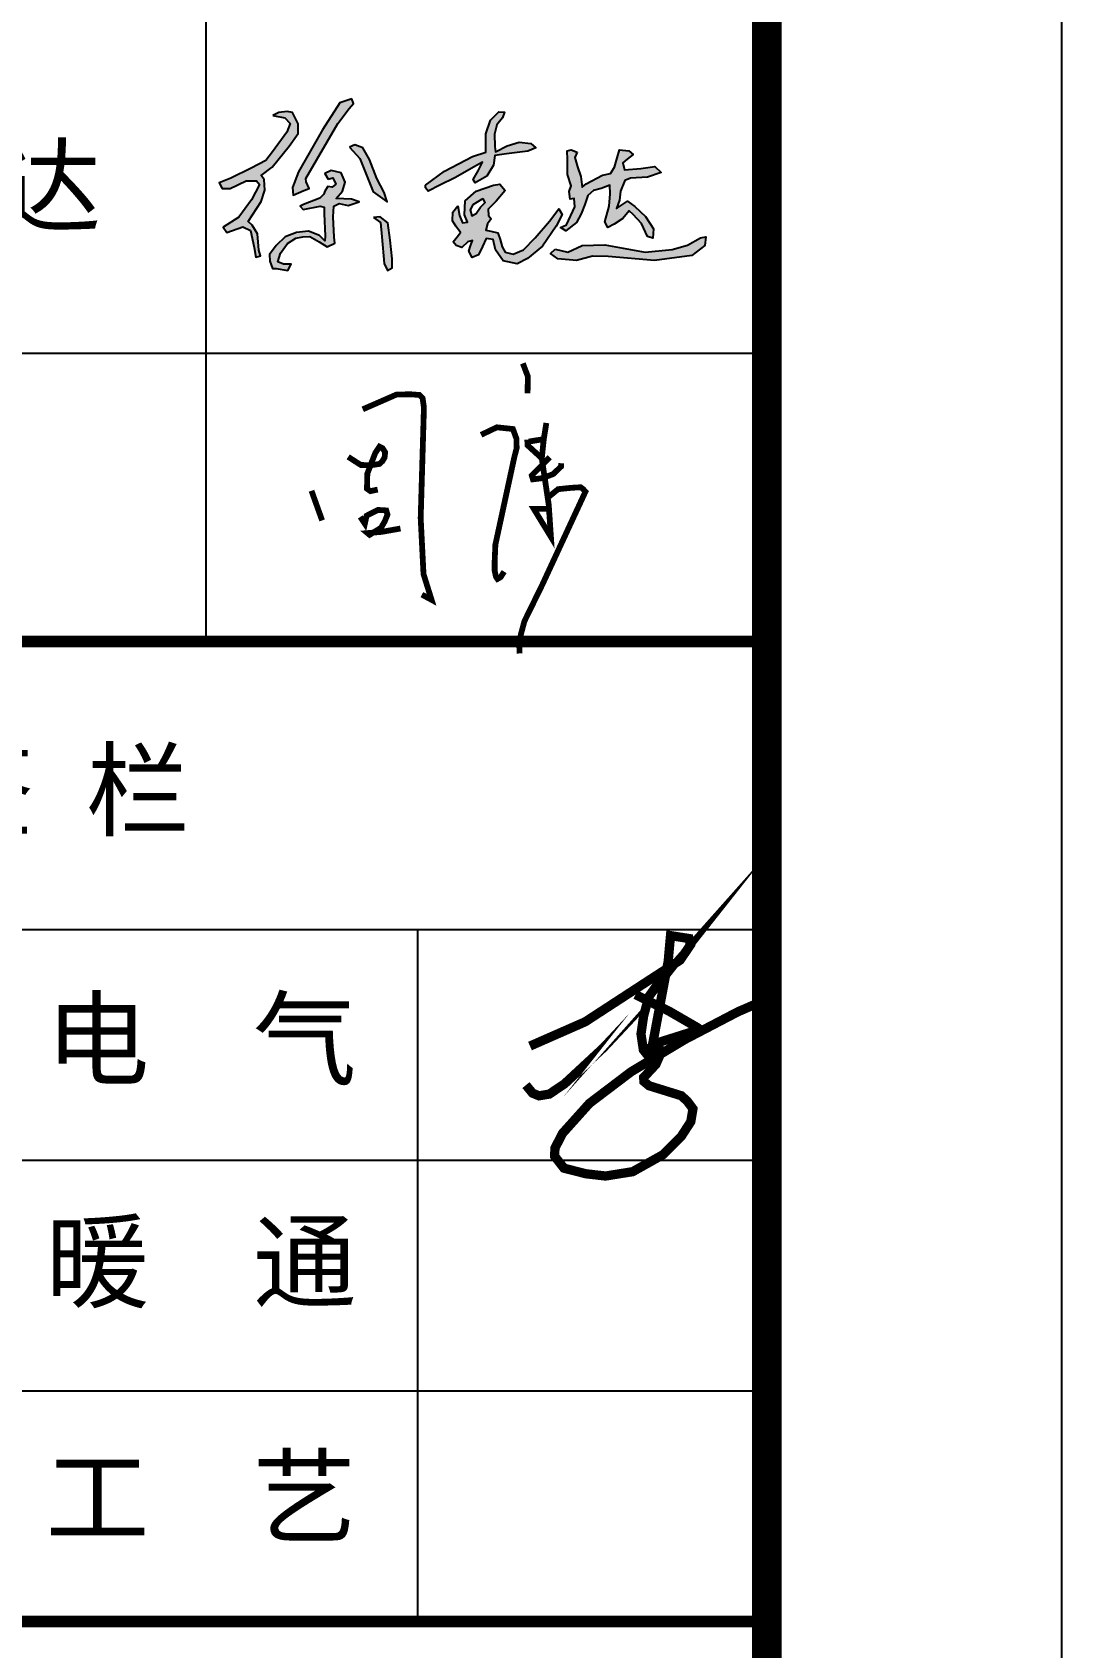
# Model space of a CAD drawing. Extents: x 4150464 to 4450492, y 75142 to 874437.
# Drawn here: x 4332150 to 4337388, y 801719 to 809932 of the extents above; entities that cross this region are included whole.
import ezdxf

# ---------------------------------------------------------------- set-up
doc = ezdxf.new("R2010")
doc.units = 0
doc.header["$LTSCALE"] = 1000
doc.header["$MEASUREMENT"] = 0
doc.layers.add('PUB_TITLE', color=4, linetype='Continuous')
doc.layers.add('图框', color=7, linetype='Continuous')
doc.styles.add('STYLE-黑体', font='simhei.ttf')

# ---------------------------------------------------------------- blocks, each defined once
blk = doc.blocks.new('4444')
h = blk.add_hatch(color=256)
h.paths.add_polyline_path([(2410802.920437159, -791015.6058896778), (2411313.252262203, -790631.7288226914), (2412093.427333848, -789662.711873663), (2412504.985430833, -789070.4444663036), (2412504.985430833, -788631.7279715454), (2412241.588374306, -788110.7521206127), (2411994.653605788, -788061.3965927146), (2411616.020533192, -788105.2682207387), (2411336.97139005, -788248.6538398284), (2411891.926615026, -788359.5743168897), (2412141.656511103, -788624.991724329), (2411979.133787802, -789013.2138230766), (2411322.579666536, -789917.3410316671), (2411020.269627881, -790314.8649950029), (2410344.049627586, -790680.5871013363), (2409405.297473083, -791141.7147786766), (2408864.321472847, -791348.4273854824), (2409007.520870448, -791618.7437062927), (2409381.430832088, -791618.7437062927), (2410113.339511915, -791260.9720105806), (2410590.670986709, -791260.9720105806), (2410730.544837133, -791432.43097534), (2410351.726140087, -792140.6451959343), (2409775.545163003, -792930.3349294026), (2409051.203145461, -793396.4713525632), (2409221.313604353, -793632.2814068224), (2409951.143200688, -793374.5355385512), (2410307.82685485, -793539.0542509002), (2410484.144075179, -794326.2056105924), (2410560.967936437, -794770.4060052244), (2410774.978128934, -794715.5665774526), (2410698.154267677, -794452.3365947909), (2410632.304667269, -793706.518489347), (2410385.369898751, -793306.189722739), (2410198.79715185, -793130.7029961258), (2410797.432858366, -792211.1085041442), (2410973.030896051, -791684.6485388211), (2410934.619189607, -791196.5765161648)])
h.paths.add_polyline_path([(2412530.968369883, -790836.8074572965), (2412248.629549023, -791573.1761107985), (2412276.174602994, -791917.2734520488), (2412771.989609788, -791710.8150472986), (2413008.633181254, -791612.2761697134), (2412875.284234731, -791311.6620456417), (2412868.398195423, -791146.4952789382), (2414342.984911644, -788610.0066740359), (2414866.344972409, -787928.6936809405), (2415055.528567526, -787701.9370811596), (2414976.1454204, -787475.1804813786), (2414425.239857296, -787667.8750782853), (2413626.426566611, -788913.5080542576)])
h.paths.add_polyline_path([(2415968.619263001, -791762.1035834021), (2416617.051193743, -792226.5182971125), (2416465.750230556, -791794.5045849963), (2416130.727245686, -791151.884362518), (2415795.329424975, -790269.5322950791), (2415492.727498601, -789740.3155781804), (2415114.475987369, -789594.5110710065), (2414876.632781494, -789713.2356584346), (2415352.149261684, -790226.2518745362)])
h.paths.add_polyline_path([(2414395.183492857, -792307.2904103741), (2414805.85695932, -792393.6931527974), (2415319.198680307, -792231.68793031), (2414967.964942005, -792096.6836854955), (2414260.093283102, -792075.0829462607), (2414551.887741609, -791734.872429522), (2414670.766749565, -791324.4594566406), (2414492.448013448, -790892.4457445244), (2414022.335267191, -790779.0422389448), (2413735.944542617, -790919.4467221971), (2413886.826281507, -791183.9562957971), (2414102.970258421, -791119.1542926087), (2414243.463753741, -791410.7635214727), (2414081.355771056, -791551.168004725), (2413876.019262008, -791513.366764693), (2413735.525766688, -791729.3735134929), (2413692.296791958, -791875.1782351831), (2413508.574321907, -792053.383743951), (2412757.474136641, -792355.7932351741), (2412606.173621823, -792431.3957152382), (2412741.26338321, -792577.2002224119), (2413519.381789774, -792431.3957152382), (2413713.911279323, -792474.5969791915), (2413703.103811456, -792760.8059696176), (2413746.033724575, -793806.1367354329), (2413740.63043901, -794022.1434842327), (2413492.064506865, -793773.7357338388), (2412989.529805376, -793579.3295097572), (2412432.959558028, -793644.1315129455), (2411908.810369174, -793833.1374985892), (2411487.329434845, -794238.1502330326), (2411184.727956839, -794659.3634682732), (2411195.535424706, -794961.7731740128), (2411325.221452159, -795296.5836668301), (2411498.136902711, -795296.5836668301), (2412033.093111063, -795382.9864092534), (2412178.990340317, -795096.7774188273), (2411838.563621514, -795096.7774188273), (2411568.383650372, -794994.174175607), (2411698.070126194, -794583.7612027257), (2412011.478623698, -794140.9472282501), (2412405.94133673, -793892.5394778561), (2412724.753568167, -793843.9379754649), (2413043.565799605, -793827.7374746678), (2413470.450467868, -794070.744986624), (2413837.894959601, -794292.1519738617), (2414194.532431835, -794135.5469898123), (2414167.514658905, -793849.3379993862), (2414118.881950242, -792915.108548044), (2414151.303905474, -792429.0933096152)])
h.paths.add_polyline_path([(2416357.874627384, -793832.998277379), (2416471.928296426, -795062.2117312049), (2416626.909466062, -795389.8483631404), (2416841.498501947, -795270.7076136973), (2416841.498501947, -794853.7158487125), (2416752.086254206, -793989.9469168657), (2416644.791736263, -793197.6623917813), (2416293.103800943, -792917.6821025264), (2415982.629873517, -792950.0708766798), (2416305.625380561, -793177.9232267564)])
h.paths.add_polyline_path([(2419254.656680273, -790808.087987921), (2418379.619893394, -791452.1671371338), (2418384.975203558, -791578.7087059185), (2418495.010148135, -791741.0376338083), (2419045.183077548, -791463.5075520467), (2419731.58910734, -791112.667528085), (2420721.900469957, -790547.1344543856), (2420999.606750243, -790395.278436672), (2420805.736361996, -790793.2462346517), (2420580.812121646, -791193.75966028), (2420674.742444409, -791353.5427460048), (2421209.196480341, -791039.3578004013), (2421507.861733637, -790531.4251963795), (2421576.350877827, -790093.7285130749), (2422116.044096551, -790020.4187853913), (2423101.115828008, -789894.7447213433), (2423457.417920805, -789732.4157934535), (2423226.869217698, -789533.4320017218), (2422697.655709663, -789481.067879874), (2422142.242700722, -789643.3968077638), (2421607.789113158, -789926.1632373553), (2421581.590508988, -789674.8153237759), (2421555.391904818, -789114.5185979063), (2421665.426401027, -788685.1322839146), (2421922.173708303, -788350.0017324754), (2422026.968573352, -788098.6536043794), (2421759.741555386, -788077.7079985435), (2421377.240410051, -788470.4392341769), (2421161.922775789, -789098.8093399003), (2421161.922775789, -789938.8426642778), (2420543.633296186, -790137.8264560094)])
h.paths.add_polyline_path([(2422892.574831205, -794436.6451416546), (2422412.564804594, -794640.3555900059), (2422044.338358664, -794541.7859005849), (2421919.404137734, -794305.2190321045), (2421814.196325543, -793956.9396916351), (2421719.589655452, -793647.5785552191), (2421393.365973519, -793582.3752150619), (2421163.223940399, -793536.3760123644), (2421228.978935109, -793240.6673731348), (2421399.941293642, -793010.6715741637), (2421288.158161328, -792859.5316125359), (2421261.856432465, -792570.3940428155), (2421636.658646887, -792195.8295662426), (2422057.488998911, -791696.4104786618), (2421801.045236927, -791413.8441929673), (2421518.29974608, -791453.2721116389), (2420716.091411142, -791735.838182817), (2420203.204335542, -792182.6869981908), (2420176.902158311, -792826.6749778901), (2420314.987467857, -793161.8117503079), (2420084.845434736, -793194.6681704372), (2419946.760573559, -792859.5316125359), (2419861.279170108, -792406.1115131361), (2419644.181513964, -792708.8717388411), (2419617.879336732, -793096.5787834658), (2419769.115286526, -793339.7171504886), (2419999.257319646, -793641.9972882606), (2419834.870281237, -793845.707736612), (2419657.332154212, -794062.5609675312), (2419788.841695266, -794239.9860652623), (2420051.860777373, -794331.9844706574), (2420328.030948097, -794075.7035355829), (2420551.597212725, -794003.4191967819), (2420452.965169027, -794246.5573492883), (2420374.059534068, -794496.2670003369), (2420531.870803985, -794785.4045700572), (2420814.616294832, -794673.6923125846), (2420998.729741982, -794279.4139839339), (2421176.267869007, -793911.4207913869), (2421491.890857209, -793963.9912781103), (2421603.673989524, -794443.69672813), (2421958.749795206, -794949.6873142532), (2422603.146411859, -795074.541925261), (2423083.156438471, -794831.4037727547), (2423773.581641095, -794266.2714158823), (2424398.252297377, -793346.2884345144), (2424681.104948232, -792806.9611258125), (2424529.868998439, -792544.1089067122), (2424089.311789306, -793122.3838316363), (2423431.764084036, -793884.655352834)])
h.paths.add_polyline_path([(2420715.984251134, -792761.4422255645), (2420518.720163738, -792873.1544830371), (2420433.238760287, -792597.1594813685), (2420558.172981217, -792360.5926128881), (2420965.852692994, -792124.0255298911), (2421031.777485563, -792085.7709015036), (2421130.239283036, -792255.4516394413), (2420906.673018407, -792472.3048703606)], flags=16)
h.paths.add_polyline_path([(2426876.444942665, -791458.317754298), (2426892.948032184, -791854.1493969442), (2426851.689635834, -792423.1572089536), (2426645.396308979, -793140.6020746573), (2426785.675932653, -793412.7362083112), (2427082.737821152, -793247.8064823431), (2427478.820936974, -792992.1652354796), (2427767.631504897, -792645.8124677204), (2427957.420845496, -792802.4959648098), (2428337.00042343, -793231.3133810365), (2428609.307453466, -793816.8142943525), (2428865.110945615, -793899.2791573366), (2428889.866252446, -793462.2152977148), (2428518.538443455, -792901.453714584), (2428023.434997045, -792447.8967536555), (2427694.803422845, -792188.5275191768), (2427190.010369051, -792538.6082745511), (2427313.786454837, -792142.7766319048), (2427363.296620131, -791730.4521024682), (2427569.589946986, -791235.6624955313), (2427833.645208078, -791128.4580878455), (2428609.307453466, -791095.4720997486), (2429244.690523549, -790881.0634988934), (2428955.879955627, -790600.682707328), (2428303.993796024, -790683.147570312), (2427553.086409098, -790749.1195465059), (2427478.820936974, -790435.7527668435), (2427676.862494885, -790262.5765974805), (2427949.16952492, -790039.9213387137), (2427751.127967009, -789883.2378416243), (2427313.786454837, -789833.7589667372), (2427214.765675882, -790196.6046212866), (2427090.989590095, -790625.4222520299), (2426901.199801128, -790922.2959303855), (2426529.872440505, -791004.7607933695), (2425778.965053579, -791400.5924360157), (2425597.427033555, -791549.0292751936), (2425539.665099318, -791054.2396682566), (2425391.133706701, -790608.9291507232), (2425267.358069282, -790180.1117344964), (2425374.630617181, -789932.716931028), (2425085.820049258, -789825.5125233422), (2424904.282029235, -789883.2378416243), (2424929.037336065, -790270.8230408756), (2424929.037336065, -790971.7748052726), (2425094.071818202, -791491.3037423948), (2424995.051039246, -791755.1914326536), (2425044.56120454, -792109.7906438078), (2425234.350993508, -792076.8046557109), (2425259.106300339, -792456.1431970506), (2424871.27495346, -793289.0389138352), (2424607.219692368, -793412.7362083112), (2424854.771415573, -793569.4197054006), (2425333.371772463, -793181.8345061494), (2425556.168637205, -792786.0028635031), (2425721.203119342, -792348.9387893648), (2425861.482294647, -791928.3678165332), (2426125.537555739, -791697.4661143713), (2426480.361826843, -791606.7545934757)])
h.paths.add_polyline_path([(2428936.384456526, -794931.381548499), (2430662.725003023, -794692.1669028264), (2431250.261353954, -794235.4844364541), (2431308.289618921, -793836.7932888274), (2431047.162202385, -793887.5356659151), (2430459.626299822, -794228.2354947964), (2429748.780166067, -794416.7075488649), (2428501.172693457, -794547.1882841878), (2426644.268662876, -794206.4886698232), (2425607.013594726, -794242.7333781119), (2424939.688323419, -794547.1882841878), (2424359.405673748, -794409.458607207), (2424141.800016397, -794612.4287591076), (2424475.462203682, -794858.892346438), (2425345.886178189, -794924.1326068413), (2426071.239266095, -794721.1626694573), (2426803.846055259, -794742.9094944305)])
for points in [[(2414976.1454204, -787475.1804813786), (2414425.239857296, -787667.8750782853), (2413626.426566611, -788913.5080542576), (2412530.968369883, -790836.8074572965), (2412248.629549023, -791573.1761107985), (2412276.174602994, -791917.2734520488), (2412771.989609788, -791710.8150472986), (2413008.633181254, -791612.2761697134), (2412875.284234731, -791311.6620456417), (2412868.398195423, -791146.4952789382), (2414342.984911644, -788610.0066740359), (2414866.344972409, -787928.6936809405), (2415055.528567526, -787701.9370811596), (2414976.1454204, -787475.1804813786)], [(2411336.97139005, -788248.6538398284), (2411891.926615026, -788359.5743168897), (2412141.656511103, -788624.991724329), (2411979.133787802, -789013.2138230766), (2411322.579666536, -789917.3410316671), (2411020.269627881, -790314.8649950029), (2410344.049627586, -790680.5871013363), (2409405.297473083, -791141.7147786766), (2408864.321472847, -791348.4273854824), (2409007.520870448, -791618.7437062927), (2409381.430832088, -791618.7437062927), (2410113.339511915, -791260.9720105806), (2410590.670986709, -791260.9720105806), (2410730.544837133, -791432.43097534), (2410351.726140087, -792140.6451959343), (2409775.545163003, -792930.3349294026), (2409051.203145461, -793396.4713525632), (2409221.313604353, -793632.2814068224), (2409951.143200688, -793374.5355385512), (2410307.82685485, -793539.0542509002), (2410484.144075179, -794326.2056105924), (2410560.967936437, -794770.4060052244), (2410774.978128934, -794715.5665774526), (2410698.154267677, -794452.3365947909), (2410632.304667269, -793706.518489347), (2410385.369898751, -793306.189722739), (2410198.79715185, -793130.7029961258), (2410797.432858366, -792211.1085041442), (2410973.030896051, -791684.6485388211), (2410934.619189607, -791196.5765161648), (2410802.920437159, -791015.6058896778), (2411313.252262203, -790631.7288226914), (2412093.427333848, -789662.711873663), (2412504.985430833, -789070.4444663036), (2412504.985430833, -788631.7279715454), (2412241.588374306, -788110.7521206127), (2411994.653605788, -788061.3965927146), (2411616.020533192, -788105.2682207387), (2411336.97139005, -788248.6538398284)], [(2418379.619893394, -791452.1671371338), (2419254.656680273, -790808.087987921), (2420543.633296186, -790137.8264560094), (2421161.922775789, -789938.8426642778), (2421161.922775789, -789098.8093399003), (2421377.240410051, -788470.4392341769), (2421759.741555386, -788077.7079985435), (2422026.968573352, -788098.6536043794), (2421922.173708303, -788350.0017324754), (2421665.426401027, -788685.1322839146), (2421555.391904818, -789114.5185979063), (2421581.590508988, -789674.8153237759), (2421607.789113158, -789926.1632373553), (2422142.242700722, -789643.3968077638), (2422697.655709663, -789481.067879874), (2423226.869217698, -789533.4320017218), (2423457.417920805, -789732.4157934535), (2423101.115828008, -789894.7447213433), (2422116.044096551, -790020.4187853913), (2421576.350877827, -790093.7285130749), (2421507.861733637, -790531.4251963795), (2421209.196480341, -791039.3578004013), (2420674.742444409, -791353.5427460048), (2420580.812121646, -791193.75966028), (2420805.736361996, -790793.2462346517), (2420999.606750243, -790395.278436672), (2420721.900469957, -790547.1344543856), (2419731.58910734, -791112.667528085), (2419045.183077548, -791463.5075520467), (2418495.010148135, -791741.0376338083), (2418384.975203558, -791578.7087059185), (2418379.619893394, -791452.1671371338)], [(2414876.632781494, -789713.2356584346), (2415352.149261684, -790226.2518745362), (2415968.619263001, -791762.1035834021), (2416617.051193743, -792226.5182971125), (2416465.750230556, -791794.5045849963), (2416130.727245686, -791151.884362518), (2415795.329424975, -790269.5322950791), (2415492.727498601, -789740.3155781804), (2415114.475987369, -789594.5110710065), (2414876.632781494, -789713.2356584346)], [(2413886.826281507, -791183.9562957971), (2414102.970258421, -791119.1542926087), (2414102.970258421, -791119.1542926087), (2414243.463753741, -791410.7635214727), (2414081.355771056, -791551.168004725), (2413876.019262008, -791513.366764693), (2413735.525766688, -791729.3735134929), (2413692.296791958, -791875.1782351831), (2413508.574321907, -792053.383743951), (2412757.474136641, -792355.7932351741), (2412606.173621823, -792431.3957152382), (2412741.26338321, -792577.2002224119), (2412741.26338321, -792577.2002224119), (2413519.381789774, -792431.3957152382), (2413713.911279323, -792474.5969791915), (2413703.103811456, -792760.8059696176), (2413746.033724575, -793806.1367354329), (2413740.63043901, -794022.1434842327), (2413492.064506865, -793773.7357338388), (2412989.529805376, -793579.3295097572), (2412432.959558028, -793644.1315129455), (2411908.810369174, -793833.1374985892), (2411487.329434845, -794238.1502330326), (2411184.727956839, -794659.3634682732), (2411195.535424706, -794961.7731740128), (2411325.221452159, -795296.5836668301), (2411498.136902711, -795296.5836668301), (2412033.093111063, -795382.9864092534), (2412178.990340317, -795096.7774188273), (2411838.563621514, -795096.7774188273), (2411568.383650372, -794994.174175607), (2411698.070126194, -794583.7612027257), (2412011.478623698, -794140.9472282501), (2412405.94133673, -793892.5394778561), (2412724.753568167, -793843.9379754649), (2413043.565799605, -793827.7374746678), (2413470.450467868, -794070.744986624), (2413837.894959601, -794292.1519738617), (2414194.532431835, -794135.5469898123), (2414167.514658905, -793849.3379993862), (2414118.881950242, -792915.108548044), (2414151.303905474, -792429.0933096152), (2414395.183492857, -792307.2904103741), (2414805.85695932, -792393.6931527974), (2415319.198680307, -792231.68793031), (2414967.964942005, -792096.6836854955), (2414260.093283102, -792075.0829462607), (2414551.887741609, -791734.872429522), (2414670.766749565, -791324.4594566406), (2414492.448013448, -790892.4457445244), (2414022.335267191, -790779.0422389448), (2413735.944542617, -790919.4467221971), (2413886.826281507, -791183.9562957971)], [(2419861.279170108, -792406.1115131361), (2419946.760573559, -792859.5316125359), (2420084.845434736, -793194.6681704372), (2420084.845434736, -793194.6681704372), (2420314.987467857, -793161.8117503079), (2420176.902158311, -792826.6749778901), (2420203.204335542, -792182.6869981908), (2420716.091411142, -791735.838182817), (2421518.29974608, -791453.2721116389), (2421801.045236927, -791413.8441929673), (2422057.488998911, -791696.4104786618), (2421636.658646887, -792195.8295662426), (2421261.856432465, -792570.3940428155), (2421288.158161328, -792859.5316125359), (2421399.941293642, -793010.6715741637), (2421228.978935109, -793240.6673731348), (2421163.223940399, -793536.3760123644), (2421393.365973519, -793582.3752150619), (2421719.589655452, -793647.5785552191), (2421814.196325543, -793956.939691635), (2421919.404137734, -794305.2190321045), (2422044.338358664, -794541.7859005849), (2422044.338358664, -794541.7859005849), (2422412.564804594, -794640.3555900059), (2422892.574831205, -794436.6451416546), (2423431.764084036, -793884.655352834), (2424089.311789306, -793122.3838316363), (2424529.868998439, -792544.1089067122), (2424529.868998439, -792544.1089067122), (2424681.104948232, -792806.9611258125), (2424398.252297377, -793346.2884345144), (2423773.581641095, -794266.2714158823), (2423083.156438471, -794831.4037727547), (2422603.146411859, -795074.541925261), (2421958.749795206, -794949.6873142532), (2421603.673989524, -794443.69672813), (2421491.890857209, -793963.9912781103), (2421176.267869007, -793911.4207913869), (2420998.729741982, -794279.4139839341), (2420814.616294832, -794673.6923125846), (2420531.870803985, -794785.4045700572), (2420374.059534068, -794496.2670003369), (2420452.965169027, -794246.5573492883), (2420551.597212725, -794003.4191967819), (2420328.030948097, -794075.7035355829), (2420051.860777373, -794331.9844706574), (2419788.841695266, -794239.9860652623), (2419657.332154212, -794062.5609675312), (2419834.870281237, -793845.7077366118), (2419999.257319646, -793641.9972882606), (2419769.115286526, -793339.7171504886), (2419617.879336732, -793096.5787834658), (2419644.181513964, -792708.8717388411), (2419861.279170108, -792406.1115131361), (2419861.279170108, -792406.1115131361)], [(2415982.629873517, -792950.0708766798), (2416305.625380561, -793177.9232267564), (2416357.874627384, -793832.998277379), (2416471.928296426, -795062.2117312049), (2416626.909466062, -795389.8483631404), (2416841.498501947, -795270.7076136973), (2416841.498501947, -794853.7158487125), (2416752.086254206, -793989.9469168657), (2416644.791736263, -793197.6623917813), (2416293.103800943, -792917.6821025264), (2415982.629873517, -792950.0708766798)]]:
    blk.add_lwpolyline(points)
for points in [[(2425374.630617181, -789932.716931028), (2425267.358069282, -790180.1117344964), (2425391.133706701, -790608.9291507232), (2425539.665099318, -791054.2396682566), (2425597.427033555, -791549.0292751936), (2425778.965053579, -791400.5924360157), (2426529.872440505, -791004.7607933695), (2426901.199801128, -790922.2959303855), (2427090.989590095, -790625.4222520299), (2427214.765675882, -790196.6046212866), (2427313.786454837, -789833.7589667372), (2427751.127967009, -789883.2378416243), (2427949.16952492, -790039.9213387137), (2427676.862494885, -790262.5765974805), (2427478.820936974, -790435.7527668435), (2427553.086409098, -790749.1195465059), (2427553.086409098, -790749.1195465059), (2428303.993796024, -790683.147570312), (2428955.879955627, -790600.682707328), (2429244.690523549, -790881.0634988934), (2428609.307453466, -791095.4720997486), (2427833.645208078, -791128.4580878455), (2427569.589946986, -791235.6624955313), (2427363.296620131, -791730.4521024682), (2427313.786454837, -792142.7766319048), (2427190.010369051, -792538.6082745511), (2427694.803422845, -792188.5275191768), (2428023.434997045, -792447.8967536555), (2428518.538443455, -792901.453714584), (2428889.866252446, -793462.2152977148), (2428865.110945615, -793899.2791573366), (2428609.307453466, -793816.8142943525), (2428337.00042343, -793231.3133810365), (2427957.420845496, -792802.4959648098), (2427767.631504897, -792645.8124677204), (2427478.820936974, -792992.1652354796), (2427082.737821152, -793247.8064823431), (2426785.675932653, -793412.7362083112), (2426645.396308979, -793140.6020746573), (2426851.689635834, -792423.1572089536), (2426892.948032184, -791854.1493969442), (2426876.444942665, -791458.317754298), (2426480.361826843, -791606.7545934757), (2426125.537555739, -791697.4661143713), (2425861.482294647, -791928.3678165332), (2425721.203119342, -792348.9387893648), (2425556.168637205, -792786.0028635031), (2425333.371772463, -793181.8345061494), (2424854.771415573, -793569.4197054006), (2424607.219692368, -793412.7362083112), (2424871.27495346, -793289.0389138352), (2425259.106300339, -792456.1431970506), (2425234.350993508, -792076.8046557109), (2425044.56120454, -792109.7906438078), (2424995.051039246, -791755.1914326536), (2425094.071818202, -791491.3037423948), (2424929.037336065, -790971.7748052726), (2424929.037336065, -790270.8230408756), (2424904.282029235, -789883.2378416243), (2425085.820049258, -789825.5125233422)], [(2420965.852692994, -792124.0255298911), (2420558.172981217, -792360.5926128881), (2420433.238760287, -792597.1594813685), (2420518.720163738, -792873.1544830371), (2420715.984251134, -792761.4422255645), (2420906.673018407, -792472.3048703606), (2421130.239283036, -792255.4516394413), (2421031.777485563, -792085.7709015036)], [(2424359.405673748, -794409.458607207), (2424939.688323419, -794547.1882841878), (2425607.013594726, -794242.7333781119), (2426644.268662876, -794206.4886698232), (2428501.172693457, -794547.1882841878), (2429748.780166067, -794416.7075488649), (2430459.626299822, -794228.2354947964), (2431047.162202385, -793887.5356659151), (2431308.289618921, -793836.7932888274), (2431250.261353954, -794235.4844364541), (2430662.725003023, -794692.1669028264), (2428936.384456526, -794931.381548499), (2426803.846055259, -794742.9094944305), (2426071.239266095, -794721.1626694573), (2425345.886178189, -794924.1326068413), (2424475.462203682, -794858.892346438), (2424141.800016397, -794612.4287591076)]]:
    blk.add_lwpolyline(points, close=True)
blk = doc.blocks.new('A$C5036373A')
at = {"linetype": 'ByBlock', "lineweight": 9, "ltscale": 300, "const_width": 100}
for points in [[(3700.673499542871, 5013.667093605269), (3787.621974930284, 4786.323931226274), (3782.07213154796, 4494.289714216022)], [(933.076531287632, 4219.685361538548), (1518.162470846786, 4475.191285794368), (1762.271406679763, 4479.06276170304), (1913.38646219566, 4467.448856055038), (1967.632892380585, 4413.250542684924), (1990.881362459739, 4250.65586361289), (1934.814900269615, 2341.317088568583), (1983.572805148899, 1373.986374652479), (2122.880228831782, 928.5964474088978), (1955.710985950311, 1019.066190726589)], [(2979.401226407033, 3778.876937476452), (3251.421035900363, 3908.857871209737), (3529.354695176822, 3879.316560060019), (3591.391865730868, 3709.608817334985), (3593.440446931287, 3545.85512315738), (3554.514616939588, 3398.47669398156), (3226.074930159026, 1881.585393547313), (3213.381530835875, 1588.834101200337), (3213.381530835875, 1430.920120296068), (3236.999024249963, 1325.64448107942), (3262.433205046575, 1289.342248478206), (3316.934383968706, 1320.199198397109), (3376.886182476417, 1416.399540503277)], [(4107.336656826898, 3984.542862822767), (4062.449037464452, 3704.549350942485), (4028.00388657127, 3373.928545206785), (4148.34562911687, 2570.586199922953), (4185.952005584608, 2016.390597139485), (3889.804647766403, 2500.13765944168), (4153.126097099041, 2500.13765944168)], [(681.8574857375352, 3398.281175442273), (900.496564801666, 3257.731276932405), (1080.153512731078, 3254.34455126035), (1222.523495628615, 3276.358268128708), (1271.674951073364, 3322.079325741623), (1310.657082208316, 3386.42763559008), (1320.826406517881, 3477.869750815211), (1275.064725843375, 3548.991512008011), (1222.523495628615, 3574.391954548657), (1149.643616794958, 3464.322848126991), (1012.512427399284, 3109.299031544477), (1006.092982201255, 2848.465553393355), (1066.00966217427, 2805.705727168359), (1192.262467317865, 2833.499640318332)], [(3800.927997583873, 3662.089720071759), (4062.449037464452, 3704.549350942485), (4028.00388657127, 3373.928545206785), (3781.190266116639, 3599.973297420191), (3778.252015366801, 3696.849470631685)], [(4166.1016718311, 3391.542442343431), (3854.647092309198, 3077.428204447497), (3875.21484756039, 3009.908526463201), (4039.756889572251, 3030.457812082954), (4224.86668683507, 3100.913400629535), (4360.026778781903, 3230.081979630748), (4362.965029531973, 3288.794709046837)], [(47.05930904962588, 2812.40948098246), (231.1969360777875, 2300.347470811335)], [(4129.886846519657, 2693.807963120285), (4310.771082606749, 2840.32503851084), (4535.274956993177, 2863.415282022906), (4700.351581146359, 2873.311026088195), (4739.9697479686, 2843.62379389233), (4782.889614504646, 2797.443306868197), (4036.952423716546, 1189.397034590598), (3728.538105927058, 560.1954037728719), (3670.180577414692, 343.6326481152792), (3636.834134969511, 197.8692699442618), (3645.170606221654, 2.12989131687209)], [(890.4615828240057, 2360.64810313005), (969.3913260841509, 2242.358864797279), (999.7487910062773, 2381.879484802019), (1194.036789483973, 2481.970358696068), (1339.753067060956, 2472.87130699656), (1361.003125275369, 2400.077849240974), (1312.431404374423, 2281.788610908203), (1248.680672294111, 2172.59842427494), (1051.356871580356, 2051.276168708922), (1014.92780218611, 2081.606863120338), (1260.823323800578, 2102.838244792074), (1585.649146112497, 2160.466355341952)]]:
    blk.add_lwpolyline(points, dxfattribs=at)

msp = doc.modelspace()

# ---------------------------------------------------------------- linework, layer by layer
at = {"color": 0}
msp.add_lwpolyline([(4248287.746026267, 769421.8895075452), (4337387.746026267, 769421.8895075452), (4337387.746026267, 832421.8895075452), (4248287.746026267, 832421.8895075452)], close=True, dxfattribs=at)
at = {"color": 0, "const_width": 150}
msp.add_lwpolyline([(4252037.746026267, 770921.8895075452), (4335887.746026267, 770921.8895075452), (4335887.746026267, 830921.8895075452), (4252037.746026267, 830921.8895075452)], close=True, dxfattribs=at)
at = {"const_width": 47.09359247680295}
for points in [[(4334682.397842079, 804777.5450008372), (4334963.363355201, 804901.0290691182), (4335309.054988089, 805125.946672895), (4335445.860475853, 805214.1500092433), (4335498.817272488, 805292.0626550466), (4335491.462734895, 805324.403878374), (4335425.265449736, 805334.6939663114), (4335397.315886028, 805339.104434432), (4335385.54785226, 805208.2697868198), (4335292.873458146, 804715.8026653938), (4335259.040522235, 804758.43397666), (4335247.271199105, 804839.2867336744), (4335260.510398263, 804930.4301812332), (4335286.990085946, 805028.9236055189), (4335338.475717189, 805100.9560288992), (4335373.779818491, 805140.647228953), (4335207.553601625, 804930.4301812332), (4335056.037749312, 804768.7246672027), (4334857.449761929, 804584.9680177816), (4334780.956897759, 804533.5163728823), (4334727.998811757, 804524.6960392473), (4334695.637041239, 804537.9268410024), (4334661.802815964, 804579.0877953591)], [(4335272.248776638, 804762.7938259356), (4335323.009784788, 804774.3885543267), (4335353.467163296, 804754.0970263849), (4335323.009784788, 804684.5274508256), (4335260.645781581, 804617.8564067134), (4335262.096317135, 804597.5648787715), (4335288.202088987, 804575.8246877119), (4335452.089397857, 804525.0961691602), (4335482.546776367, 804497.5583126023), (4335511.553619322, 804458.4251250471), (4335500.419953105, 804392.9749592529), (4335451.991406122, 804318.2452745922), (4335358.695538108, 804225.0107866758), (4335204.863986371, 804138.8936698441), (4335066.699507967, 804116.8310849541), (4334966.994206858, 804128.2179145212), (4334855.180479641, 804156.6867962522), (4334807.46495147, 804217.894018197), (4334809.601429167, 804259.1730831908), (4334848.059317104, 804333.902767851), (4334984.799047255, 804486.2094471687), (4335195.699180409, 804646.0197675624), (4335473.450306746, 804812.5599838374), (4335741.434493694, 804952.3644111967), (4335850.450058919, 804999.4912714865)], [(4335219.321635392, 805039.2136934567), (4335394.374844609, 804952.480714018), (4335534.121373791, 804871.6279570023), (4335562.0709375, 804851.0471785213)], [(4335310.14450146, 804787.6591280308), (4335502.145123388, 804848.2504873681), (4335558.285362051, 804856.1054473282)]]:
    msp.add_lwpolyline(points, dxfattribs=at)
at = {"layer": 'PUB_TITLE', "const_width": 73.37823387552001}
msp.add_lwpolyline([(4327515.586026267, 830921.8895075452), (4335887.746026267, 830921.8895075452), (4335887.746026267, 770921.8895075452), (4327515.586026267, 770921.8895075452)], close=True, dxfattribs=at)
at = {"layer": '图框', "color": 0}
for p, q in [((4327515.586026267, 808301.1931364159), (4335871.98516742, 808301.1931364159)), ((4327515.586026267, 805369.6170051424), (4335904.132186182, 805369.6170051424)), ((4327515.586026267, 804196.9865526324), (4335904.132186182, 804196.9865526324)), ((4327515.586026267, 803024.3561001224), (4335904.132186182, 803024.3561001224)), ((4327515.586026267, 801851.7256476129), (4335904.132186182, 801851.7256476129))]:
    msp.add_line(p, q, dxfattribs=at)
for points in [[(4333035.145653011, 806835.405070778), (4333035.145653011, 816802.7639171104)], [(4334111.632322536, 801851.7256476129), (4334111.632322536, 805369.6170051424)]]:
    msp.add_lwpolyline(points, dxfattribs=at)
at = {"layer": '图框', "color": 0, "const_width": 59.36441666642517}
for points in [[(4327515.586026267, 806835.405070778), (4335871.98516742, 806835.405070778)], [(4327515.586026267, 801851.7256476129), (4335904.132186182, 801851.7256476129)]]:
    msp.add_lwpolyline(points, dxfattribs=at)

# ---------------------------------------------------------------- block references
at = {"xscale": 0.1103756073862314, "yscale": 0.1103756073862314, "zscale": 0.1103756073552}
msp.add_blockref('4444', (4067220.762331828, 896512.5734222136), dxfattribs=at)
at = {"color": 4, "xscale": 0.2943349536508322, "yscale": 0.2943349531851709, "zscale": 0.2943349532213208}
msp.add_blockref('A$C5036373A', (4333556.763174126, 806773.1744728726), dxfattribs=at)

# ---------------------------------------------------------------- texts
at = {"layer": '图框', "color": 4, "style": 'STYLE-黑体'}
msp.add_text('徐克达', height=386.9680493224123, dxfattribs=at).set_placement((4330917.211273332, 808955.8277344522))
at = {"layer": '图框', "color": 0, "style": 'STYLE-黑体'}
for s, height, p in [('会 签 栏', 386.9680493228154, (4330839.87625182, 805886.1265932922)), ('电  气', 386.9680493228154, (4332217.793801618, 804620.0425294936)), ('暖  通', 386.9680493224123, (4332217.793801618, 803487.6740273214)), ('工  艺', 386.9680493224123, (4332217.793801618, 802291.4985823752))]:
    msp.add_text(s, height=height, dxfattribs=at).set_placement(p)

doc.saveas('drawing.dxf')
